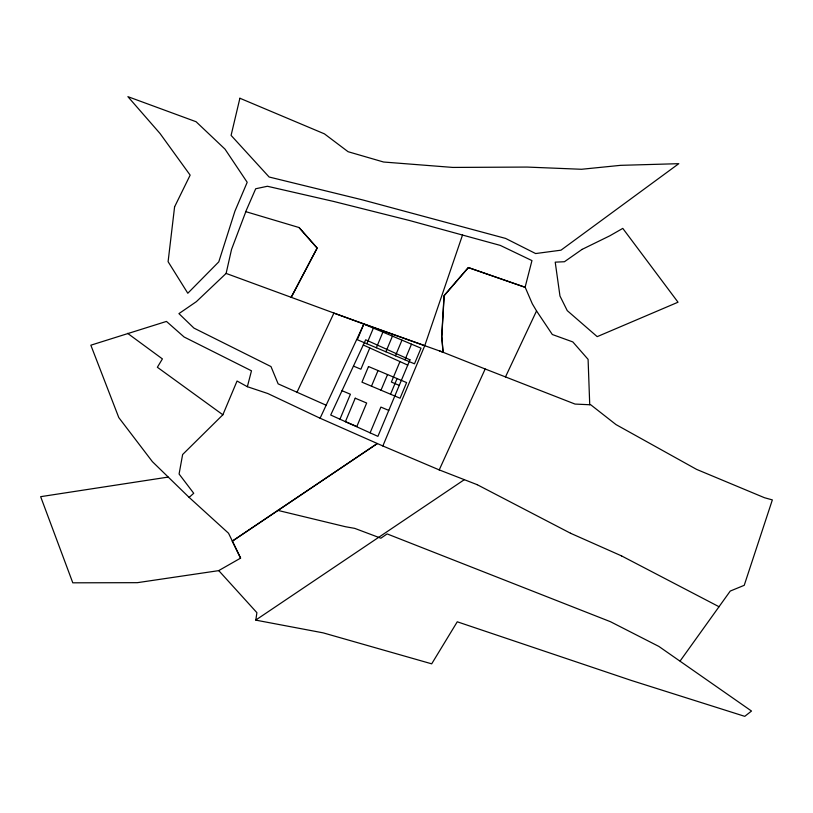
<?xml version="1.0" encoding="UTF-8"?>
<svg xmlns="http://www.w3.org/2000/svg" width="813" height="813" viewBox="0 0 813 813"><rect width="100%" height="100%" fill="white"/><g stroke="black" fill="none" stroke-linecap="round" stroke-linejoin="round"><path stroke-width="1.22" d="M462.516 235.048L424.762 345.647L382.852 445.961L320.098 418.228L267.823 393.533L247.355 386.703L251.481 370.809L184.104 336.999L166.462 321.42L90.843 345.2L118.8 417.597L152.387 461.652L189.134 497.393L228.534 533.237L240.628 558.114L218.738 570.584L256.898 612.677L255.8 620.136L323.208 632.87L431.693 663.835L457.262 621.793L631.355 680.461L744.759 716.344L751.507 711.04L658.865 646.426L610.441 621.701L387.12 533.907L380.88 538.206L354.753 528.379L345.403 526.712L277.904 510.401M326.186 405.23L278.137 383.858L270.993 366.572L193.951 328.106L178.931 313.625L196.37 301.653L226.116 273.422L231.542 249.408L245.821 211.675M189.134 497.393L193.728 493.278L179.084 474.02L182.63 454.518L222.864 414.782L237.05 381.033L247.355 386.703M226.116 273.422L291.247 297.334L317.202 248.087L299.103 227.549L245.729 211.634L255.699 188.758L267.406 186.268L333.645 201.441L409.427 220.486L500.28 245.404L531.956 260.597L525.096 287.274L468.298 267.548L444.05 295.637L441.713 336.531L443.024 352.181L363.777 324.041L357.314 339.732L414.478 363.818L421.032 348.177L363.858 324.082L291.156 297.294L317.1 248.046L299.011 227.508M366.836 343.747L373.391 328.096M339.946 419.203L350.403 394.244L342.019 390.707M369.793 347.944L360.891 369.214L353.462 366.084M376.368 347.761L382.913 332.111M371.48 386.185L378.035 370.545M385.89 351.775L392.445 336.135M381.002 390.199L387.557 374.559M395.423 355.789L401.968 340.149M370.108 432.831L380.891 407.089L388.777 410.413M399.955 361.582L391.378 382.059L399.254 385.382M390.535 394.214L397.09 378.573M404.945 359.803L411.5 344.163M680.146 660.969L730.257 591.051L744.23 585.319L772.35 499.904L764.474 497.719L696.589 469.386L615.99 424.579L590.746 404.793L575.035 404.071L485.178 368.99L439.223 469.904L382.76 445.931M296.877 392.537L333.879 313.127L424.843 345.708M320.098 418.228L363.868 324.092M505.483 376.917L536.539 310.932L532.312 303.808L525.198 287.314L468.39 267.589L444.152 295.688L441.805 336.572L443.105 352.283L485.178 368.99M240.536 558.084L232.284 541.112L377.283 443.512M232.376 541.143L377.374 443.552M255.81 620.034L464.335 479.67M168.149 477.089L40.65 496.672L72.794 582.819L137.336 582.677L218.829 570.624M439.701 351.003L443.105 352.283M439.132 469.863L477.221 484.69M570.482 533.226L621.579 555.909M363.269 344.997L407.75 365.108M477.129 484.65L570.574 533.267M621.488 555.868L719.038 606.742M222.864 414.782L157.366 367.263L162.407 358.909L127.59 333.33M536.539 310.932L552.322 334.509L572.819 341.927L588.094 359.366L589.73 404.701M174.592 206.848L168.098 261.684L187.803 293.249L218.778 261.867L234.896 211.248L247.193 182.295L225.018 149.145L196.075 121.726L127.895 96.656L160.009 133.484L190.151 175.13L174.592 206.848M239.896 98.241L231.085 135.385L269.123 177.01L362.476 199.876L505.595 238.422L535.625 253.554L560.98 250.18L678.794 163.677L620.532 165.344L581.519 169.277L527.139 167.072L452.811 167.427L383.594 162.021L348.096 151.716L324.417 133.85L239.896 98.241M355.23 398.207L345.403 421.662L356.836 426.479L366.673 403.024L355.23 398.207M368.502 366.531L361.948 382.171L400.057 398.228L406.612 382.588L368.502 366.531M409.965 359.824L377.903 436.357L330.708 415.026L365.687 339.793L409.965 359.824M582.047 249.408L564.435 261.735L555.218 262.152L559.974 296.034L567.25 310.637L597.199 336.643L678.022 302.212L622.788 228.392L609.801 235.821L582.047 249.408"/></g></svg>
